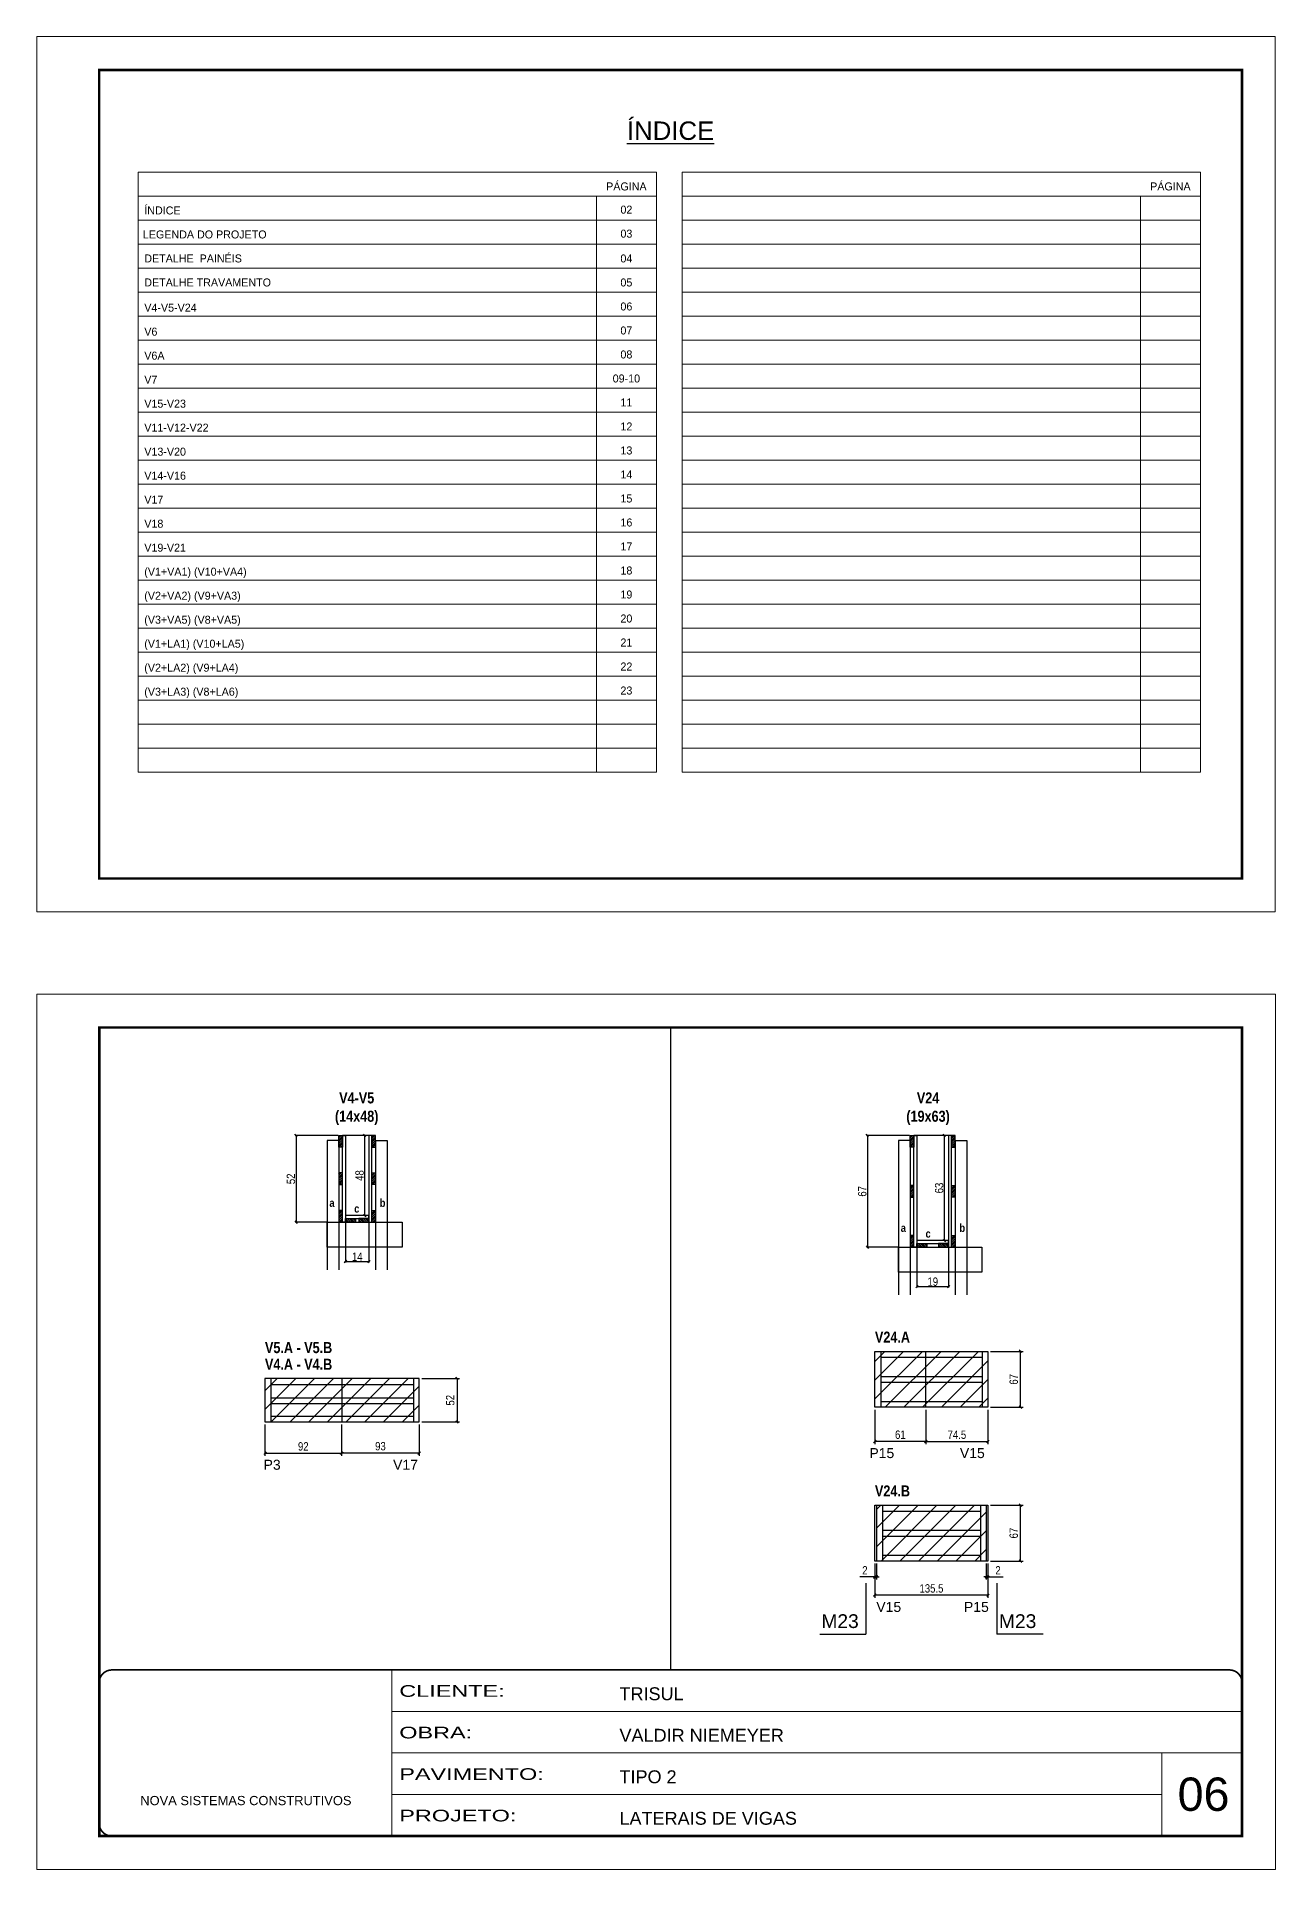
# Model space of a CAD drawing. Extents: x 3330 to 22105, y 1197 to 30204.
# Drawn here: x 14445 to 15930, y 27615 to 29813 of the extents above; entities that cross this region are included whole.
import ezdxf
from ezdxf.enums import TextEntityAlignment as Align

# ---------------------------------------------------------------- set-up
doc = ezdxf.new("R2010")
doc.units = 0
doc.linetypes.add('CONTINUO', pattern=[0])
doc.linetypes.add('DASHED', pattern=[0.75, 0.5, -0.25])
for name, color, linetype in [('5', 5, 'Continuous'), ('COTA', 241, 'Continuous'), ('detalhes', 4, 'Continuous'), ('NOMENCLATURA', 7, 'Continuous'), ('Painéis', 200, 'Continuous'), ('SARR_2.2x7', 40, 'Continuous')]:
    doc.layers.add(name, color=color, linetype=linetype)
for name, color, linetype, lineweight in [('CARIMBO', 255, 'Continuous', 9), ('CONCRETO', 251, 'Continuous', 25), ('Folhas', 255, 'Continuous', 9), ('Hachura', 251, 'Continuous', 9), ('SARRAFO DE PRESSAO', 251, 'DASHED', 9)]:
    doc.layers.add(name, color=color, linetype=linetype, lineweight=lineweight)
doc.styles.add('ARIAL', font='arial.ttf')
doc.styles.add('COTA TECNICA', font='techl___.ttf', dxfattribs={"height": 10})
doc.styles.add('COTA TECNICA 2X', font='techl___.ttf', dxfattribs={"height": 10})
doc.styles.get("Standard").update_dxf_attribs({"font": 'arial.ttf'})
doc.styles.add('TECNICA', font='techb___.ttf', dxfattribs={"height": 10})
doc.styles.add('Tecnologia', font='')
doc.styles.get('Tecnologia').set_extended_font_data('Forgotten Futurist')
doc.dimstyles.new('PAINEL', dxfattribs={"dimtxt": 10, "dimasz": 3, "dimexe": 3, "dimexo": 3, "dimgap": 3, "dimtad": 1, "dimdec": 1, "dimzin": 12, "dimdsep": 46, "dimtxsty": 'COTA TECNICA', "dimblk1": 'OBLIQUE', "dimblk2": 'OBLIQUE', "dimsah": 1, "dimcen": 0.9, "dimclrd": 4, "dimclre": 4, "dimclrt": 240, "dimadec": 1, "dimazin": 3, "dimtfac": 1, "dimtdec": 1, "dimtmove": 0, "dimatfit": 3, "dimfxl": 1, "dimtolj": 1, "dimtzin": 12, "dimarcsym": 0})
doc.dimstyles.new('SECAO', dxfattribs={"dimscale": 0.333333, "dimtxt": 5, "dimasz": 9, "dimexe": 3, "dimexo": 3, "dimgap": 3, "dimtad": 1, "dimdec": 1, "dimlfac": 0.5, "dimzin": 12, "dimdsep": 46, "dimtxsty": 'COTA TECNICA 2X', "dimblk1": 'OBLIQUE', "dimblk2": 'OBLIQUE', "dimsah": 1, "dimcen": 0.9, "dimclrd": 4, "dimclre": 4, "dimclrt": 240, "dimadec": 1, "dimazin": 3, "dimtfac": 1, "dimtdec": 1, "dimtmove": 0, "dimatfit": 3, "dimfxl": 1, "dimtolj": 1, "dimtzin": 12, "dimarcsym": 0})
pattern_1 = [(45, (-108665.7143, -4623.4113), (-1.122532015, 1.122532015), [])]
pattern_2 = [(45, (-108665.7143, -4578.4113), (-1.122532015, 1.122532015), [])]
pattern_3 = [(135, (48735.394, -95151.2424), (-1.122532015, -1.122532015), [])]

# ---------------------------------------------------------------- blocks, each defined once
blk = doc.blocks.new('9999999999')
at = {"color": 30, "linetype": 'CONTINUO'}
for p, q in [((98564.6, 34230.2), (98564.6, 34429.4)), ((98564.6, 34379.6), (99584, 34379.6)), ((98564.6, 34329.8), (99488, 34329.8)), ((99584, 34329.8), (99488, 34329.8)), ((99488, 34329.8), (99488, 34230.2)), ((98564.6, 34280), (99488, 34280))]:
    blk.add_line(p, q, dxfattribs=at)
at = {"color": 30, "linetype": 'CONTINUO', "const_width": 2}
blk.add_lwpolyline([(99584, 34230.2), (99584, 34414.4, 0.414214), (99569, 34429.4), (98229, 34429.4, 0.414214), (98214, 34414.4), (98214, 34245.2, 0.414214), (98229, 34230.2), (99584, 34230.2)], format="xyb", dxfattribs=at)
at = {"layer": 'Folhas'}
blk.add_lwpolyline([(98139, 34190.2), (99624, 34190.2), (99624, 35240.2), (98139, 35240.2)], close=True, dxfattribs=at)
at = {"layer": 'Folhas', "color": 30, "const_width": 3}
blk.add_lwpolyline([(98214, 34230.2), (99584, 34230.2), (99584, 35200.2), (98214, 35200.2)], close=True, dxfattribs=at)
at = {"color": 7, "linetype": 'Continuous', "ltscale": 5, "style": 'ARIAL'}
for s, height, p in [('TRISUL', 15.48, (98837.7, 34393.1)), ('VALDIR NIEMEYER', 15.483, (98837.7, 34343.3)), ('TIPO 2', 15.48, (98837.7, 34293.5)), ('NOVA SISTEMAS CONSTRUTIVOS', 11.059, (98263.2, 34267.2)), ('LATERAIS DE VIGAS', 15.483, (98837.7, 34243.7))]:
    blk.add_text(s, height=height, dxfattribs=at).set_placement(p)
at = {"layer": 'Folhas', "color": 7, "style": 'Tecnologia', "width": 1.5}
for s, p in [('CLIENTE:', (98573.7, 34397.2)), ('OBRA:', (98573.7, 34347.3)), ('PAVIMENTO:', (98573.7, 34297.5)), ('PROJETO:', (98573.7, 34247.7))]:
    blk.add_text(s, height=14, dxfattribs=at).set_placement(p)
blk = doc.blocks.new('_Oblique')
at = {"color": 0, "linetype": 'ByBlock', "lineweight": -2}
blk.add_line((-0.5, -0.5), (0.5, 0.5), dxfattribs=at)
blk = doc.blocks.new('*D1122')
at = {"layer": 'COTA', "color": 4, "lineweight": -2, "transparency": 16777216}
for p, q in [((14814.9, 28389.9), (14814.9, 28342.5)), ((14842.9, 28389.9), (14842.9, 28342.5)), ((14842.9, 28343.5), (14814.9, 28343.5))]:
    blk.add_line(p, q, dxfattribs=at)
at = {"layer": 'Defpoints', "color": 0, "transparency": 16777216}
for p in [(14814.9, 28390.9), (14842.9, 28390.9), (14814.9, 28343.5)]:
    blk.add_point(p, dxfattribs=at)
at = {"layer": 'COTA', "color": 4, "lineweight": -2, "transparency": 16777216, "xscale": 3, "yscale": 3, "zscale": 3, "rotation": 180}
blk.add_blockref('_Oblique', (14814.9, 28343.5), dxfattribs=at)
at = {"layer": 'COTA', "color": 4, "lineweight": -2, "transparency": 16777216, "xscale": 3, "yscale": 3, "zscale": 3}
blk.add_blockref('_Oblique', (14842.9, 28343.5), dxfattribs=at)
at = {"layer": 'COTA', "color": 240, "transparency": 16777216, "insert": (14828.9, 28349.5), "char_height": 10, "attachment_point": 5, "style": 'COTA TECNICA 2X'}
blk.add_mtext('\\A1;14', dxfattribs=at)
blk = doc.blocks.new('*D1123')
at = {"layer": 'COTA', "color": 4, "lineweight": -2, "transparency": 16777216}
for p, q in [((14805.9, 28494.9), (14754.5, 28494.9)), ((14755.5, 28494.9), (14755.5, 28390.9)), ((14791.9, 28390.9), (14754.5, 28390.9))]:
    blk.add_line(p, q, dxfattribs=at)
at = {"layer": 'Defpoints', "color": 0, "transparency": 16777216}
for p in [(14806.9, 28494.9, 0), (14755.5, 28390.9), (14792.9, 28390.9, 0)]:
    blk.add_point(p, dxfattribs=at)
at = {"layer": 'COTA', "color": 4, "lineweight": -2, "transparency": 16777216, "xscale": 3, "yscale": 3, "zscale": 3}
for p, rotation in [((14755.5, 28494.9), 90), ((14755.5, 28390.9), 270)]:
    blk.add_blockref('_Oblique', p, dxfattribs=dict(at, rotation=rotation))
at = {"layer": 'COTA', "color": 240, "transparency": 16777216, "insert": (14749.4, 28442.9), "char_height": 10, "attachment_point": 5, "rotation": 90, "style": 'COTA TECNICA 2X'}
blk.add_mtext('\\A1;52', dxfattribs=at)
blk = doc.blocks.new('*D1124')
at = {"layer": 'COTA', "color": 4, "lineweight": -2, "transparency": 16777216}
for p, q in [((14841.9, 28494.9), (14836.8, 28494.9)), ((14837.8, 28398.9), (14837.8, 28494.9)), ((14841.9, 28398.9), (14836.8, 28398.9))]:
    blk.add_line(p, q, dxfattribs=at)
at = {"layer": 'Defpoints', "color": 0, "transparency": 16777216}
for p in [(14837.8, 28494.9), (14842.9, 28494.9), (14842.9, 28398.9)]:
    blk.add_point(p, dxfattribs=at)
at = {"layer": 'COTA', "color": 4, "lineweight": -2, "transparency": 16777216, "xscale": 3, "yscale": 3, "zscale": 3}
for p, rotation in [((14837.8, 28494.9), 90), ((14837.8, 28398.9), 270)]:
    blk.add_blockref('_Oblique', p, dxfattribs=dict(at, rotation=rotation))
at = {"layer": 'COTA', "color": 240, "transparency": 16777216, "insert": (14831.7, 28446.9), "char_height": 10, "attachment_point": 5, "rotation": 90, "style": 'COTA TECNICA 2X'}
blk.add_mtext('\\A1;48', dxfattribs=at)
blk = doc.blocks.new('*D1125')
at = {"layer": 'COTA', "color": 4, "linetype": 'ByBlock', "lineweight": -2, "transparency": 16777216}
for p, q in [((14718.2, 28148.3), (14718.2, 28110.8)), ((14810.2, 28148.3), (14810.2, 28110.8)), ((14718.2, 28113.8), (14810.2, 28113.8))]:
    blk.add_line(p, q, dxfattribs=at)
at = {"layer": 'Defpoints', "color": 0, "linetype": 'ByBlock', "transparency": 16777216}
for p in [(14718.2, 28151.3), (14810.2, 28151.3), (14810.2, 28113.8)]:
    blk.add_point(p, dxfattribs=at)
at = {"layer": 'COTA', "color": 4, "linetype": 'ByBlock', "lineweight": -2, "transparency": 16777216, "xscale": 3, "yscale": 3, "zscale": 3, "rotation": 180}
blk.add_blockref('_Oblique', (14718.2, 28113.8), dxfattribs=at)
at = {"layer": 'COTA', "color": 4, "linetype": 'ByBlock', "lineweight": -2, "transparency": 16777216, "xscale": 3, "yscale": 3, "zscale": 3}
blk.add_blockref('_Oblique', (14810.2, 28113.8), dxfattribs=at)
at = {"layer": 'COTA', "color": 240, "linetype": 'ByBlock', "transparency": 16777216, "insert": (14764.2, 28121.9), "char_height": 10, "attachment_point": 5, "style": 'COTA TECNICA'}
blk.add_mtext('\\A1;92', dxfattribs=at)
blk = doc.blocks.new('*D1126')
at = {"layer": 'COTA', "color": 4, "linetype": 'ByBlock', "lineweight": -2, "transparency": 16777216}
for p, q in [((14810.2, 28148.3), (14810.2, 28110.8)), ((14903.2, 28148.3), (14903.2, 28110.8)), ((14903.2, 28113.8), (14810.2, 28113.8))]:
    blk.add_line(p, q, dxfattribs=at)
at = {"layer": 'Defpoints', "color": 0, "linetype": 'ByBlock', "transparency": 16777216}
for p in [(14810.2, 28151.3), (14903.2, 28151.3), (14810.2, 28113.8)]:
    blk.add_point(p, dxfattribs=at)
at = {"layer": 'COTA', "color": 4, "linetype": 'ByBlock', "lineweight": -2, "transparency": 16777216, "xscale": 3, "yscale": 3, "zscale": 3, "rotation": 180}
blk.add_blockref('_Oblique', (14810.2, 28113.8), dxfattribs=at)
at = {"layer": 'COTA', "color": 4, "linetype": 'ByBlock', "lineweight": -2, "transparency": 16777216, "xscale": 3, "yscale": 3, "zscale": 3}
blk.add_blockref('_Oblique', (14903.2, 28113.8), dxfattribs=at)
at = {"layer": 'COTA', "color": 240, "linetype": 'ByBlock', "transparency": 16777216, "insert": (14856.7, 28122.1), "char_height": 10, "attachment_point": 5, "style": 'COTA TECNICA'}
blk.add_mtext('\\A1;93', dxfattribs=at)
blk = doc.blocks.new('*D1127')
at = {"layer": 'COTA', "color": 4, "linetype": 'ByBlock', "lineweight": -2, "transparency": 16777216}
for p, q in [((14906.2, 28203.3), (14951.5, 28203.3)), ((14948.5, 28203.3), (14948.5, 28151.3)), ((14906.2, 28151.3), (14951.5, 28151.3))]:
    blk.add_line(p, q, dxfattribs=at)
at = {"layer": 'Defpoints', "color": 0, "linetype": 'ByBlock', "transparency": 16777216}
for p in [(14903.2, 28203.3), (14903.2, 28151.3), (14948.5, 28151.3)]:
    blk.add_point(p, dxfattribs=at)
at = {"layer": 'COTA', "color": 4, "linetype": 'ByBlock', "lineweight": -2, "transparency": 16777216, "xscale": 3, "yscale": 3, "zscale": 3}
for p, rotation in [((14948.5, 28203.3), 90), ((14948.5, 28151.3), 270)]:
    blk.add_blockref('_Oblique', p, dxfattribs=dict(at, rotation=rotation))
at = {"layer": 'COTA', "color": 240, "linetype": 'ByBlock', "transparency": 16777216, "insert": (14940.4, 28177.3), "char_height": 10, "attachment_point": 5, "rotation": 90, "style": 'COTA TECNICA'}
blk.add_mtext('\\A1;52', dxfattribs=at)
blk = doc.blocks.new('*D1252')
at = {"layer": 'COTA', "color": 4, "lineweight": -2, "transparency": 16777216}
for p, q in [((15499.9, 28359.9), (15499.9, 28312.5)), ((15537.9, 28359.9), (15537.9, 28312.5)), ((15537.9, 28313.5), (15499.9, 28313.5))]:
    blk.add_line(p, q, dxfattribs=at)
at = {"layer": 'Defpoints', "color": 0, "transparency": 16777216}
for p in [(15499.9, 28360.9), (15537.9, 28360.9), (15499.9, 28313.5)]:
    blk.add_point(p, dxfattribs=at)
at = {"layer": 'COTA', "color": 4, "lineweight": -2, "transparency": 16777216, "xscale": 3, "yscale": 3, "zscale": 3, "rotation": 180}
blk.add_blockref('_Oblique', (15499.9, 28313.5), dxfattribs=at)
at = {"layer": 'COTA', "color": 4, "lineweight": -2, "transparency": 16777216, "xscale": 3, "yscale": 3, "zscale": 3}
blk.add_blockref('_Oblique', (15537.9, 28313.5), dxfattribs=at)
at = {"layer": 'COTA', "color": 240, "transparency": 16777216, "insert": (15518.9, 28319.5), "char_height": 10, "attachment_point": 5, "style": 'COTA TECNICA 2X'}
blk.add_mtext('\\A1;19', dxfattribs=at)
blk = doc.blocks.new('*D1253')
at = {"layer": 'COTA', "color": 4, "lineweight": -2, "transparency": 16777216}
for p, q in [((15490.9, 28494.9), (15439.5, 28494.9)), ((15440.5, 28494.9), (15440.5, 28360.9)), ((15476.9, 28360.9), (15439.5, 28360.9))]:
    blk.add_line(p, q, dxfattribs=at)
at = {"layer": 'Defpoints', "color": 0, "transparency": 16777216}
for p in [(15491.9, 28494.9, 0), (15440.5, 28360.9), (15477.9, 28360.9, 0)]:
    blk.add_point(p, dxfattribs=at)
at = {"layer": 'COTA', "color": 4, "lineweight": -2, "transparency": 16777216, "xscale": 3, "yscale": 3, "zscale": 3}
for p, rotation in [((15440.5, 28494.9), 90), ((15440.5, 28360.9), 270)]:
    blk.add_blockref('_Oblique', p, dxfattribs=dict(at, rotation=rotation))
at = {"layer": 'COTA', "color": 240, "transparency": 16777216, "insert": (15434.4, 28427.9), "char_height": 10, "attachment_point": 5, "rotation": 90, "style": 'COTA TECNICA 2X'}
blk.add_mtext('\\A1;67', dxfattribs=at)
blk = doc.blocks.new('*D1254')
at = {"layer": 'COTA', "color": 4, "lineweight": -2, "transparency": 16777216}
for p, q in [((15536.9, 28494.9), (15531.8, 28494.9)), ((15532.8, 28368.9), (15532.8, 28494.9)), ((15536.9, 28368.9), (15531.8, 28368.9))]:
    blk.add_line(p, q, dxfattribs=at)
at = {"layer": 'Defpoints', "color": 0, "transparency": 16777216}
for p in [(15532.8, 28494.9), (15537.9, 28494.9), (15537.9, 28368.9)]:
    blk.add_point(p, dxfattribs=at)
at = {"layer": 'COTA', "color": 4, "lineweight": -2, "transparency": 16777216, "xscale": 3, "yscale": 3, "zscale": 3}
for p, rotation in [((15532.8, 28494.9), 90), ((15532.8, 28368.9), 270)]:
    blk.add_blockref('_Oblique', p, dxfattribs=dict(at, rotation=rotation))
at = {"layer": 'COTA', "color": 240, "transparency": 16777216, "insert": (15526.6, 28431.9), "char_height": 10, "attachment_point": 5, "rotation": 90, "style": 'COTA TECNICA 2X'}
blk.add_mtext('\\A1;63', dxfattribs=at)
blk = doc.blocks.new('*D1255')
at = {"layer": 'COTA', "color": 4, "linetype": 'ByBlock', "lineweight": -2, "transparency": 16777216}
for p, q in [((15449.5, 28165.9), (15449.5, 28124.8)), ((15510.5, 28165.9), (15510.5, 28124.8)), ((15510.5, 28127.8), (15449.5, 28127.8))]:
    blk.add_line(p, q, dxfattribs=at)
at = {"layer": 'Defpoints', "color": 0, "linetype": 'ByBlock', "transparency": 16777216}
for p in [(15449.5, 28168.9), (15510.5, 28168.9), (15449.5, 28127.8)]:
    blk.add_point(p, dxfattribs=at)
at = {"layer": 'COTA', "color": 4, "linetype": 'ByBlock', "lineweight": -2, "transparency": 16777216, "xscale": 3, "yscale": 3, "zscale": 3, "rotation": 180}
blk.add_blockref('_Oblique', (15449.5, 28127.8), dxfattribs=at)
at = {"layer": 'COTA', "color": 4, "linetype": 'ByBlock', "lineweight": -2, "transparency": 16777216, "xscale": 3, "yscale": 3, "zscale": 3}
blk.add_blockref('_Oblique', (15510.5, 28127.8), dxfattribs=at)
at = {"layer": 'COTA', "color": 240, "linetype": 'ByBlock', "transparency": 16777216, "insert": (15480, 28135.9), "char_height": 10, "attachment_point": 5, "style": 'COTA TECNICA'}
blk.add_mtext('\\A1;61', dxfattribs=at)
blk = doc.blocks.new('*D1256')
at = {"layer": 'COTA', "color": 4, "linetype": 'ByBlock', "lineweight": -2, "transparency": 16777216}
for p, q in [((15588, 28235.9), (15627.1, 28235.9)), ((15624.1, 28168.9), (15624.1, 28235.9)), ((15588, 28168.9), (15627.1, 28168.9))]:
    blk.add_line(p, q, dxfattribs=at)
at = {"layer": 'Defpoints', "color": 0, "linetype": 'ByBlock', "transparency": 16777216}
for p in [(15585, 28235.9), (15624.1, 28235.9), (15585, 28168.9)]:
    blk.add_point(p, dxfattribs=at)
at = {"layer": 'COTA', "color": 4, "linetype": 'ByBlock', "lineweight": -2, "transparency": 16777216, "xscale": 3, "yscale": 3, "zscale": 3}
for p, rotation in [((15624.1, 28235.9), 90), ((15624.1, 28168.9), 270)]:
    blk.add_blockref('_Oblique', p, dxfattribs=dict(at, rotation=rotation))
at = {"layer": 'COTA', "color": 240, "linetype": 'ByBlock', "transparency": 16777216, "insert": (15616, 28202.4), "char_height": 10, "attachment_point": 5, "rotation": 90, "style": 'COTA TECNICA'}
blk.add_mtext('\\A1;67', dxfattribs=at)
blk = doc.blocks.new('*D1257')
at = {"layer": 'COTA', "color": 4, "linetype": 'ByBlock', "lineweight": -2, "transparency": 16777216}
for p, q in [((15449.5, 27981.4), (15449.5, 27940.3)), ((15585, 27981.4), (15585, 27940.3)), ((15585, 27943.3), (15449.5, 27943.3))]:
    blk.add_line(p, q, dxfattribs=at)
at = {"layer": 'Defpoints', "color": 0, "linetype": 'ByBlock', "transparency": 16777216}
for p in [(15449.5, 27984.4), (15585, 27984.4), (15449.5, 27943.3)]:
    blk.add_point(p, dxfattribs=at)
at = {"layer": 'COTA', "color": 4, "linetype": 'ByBlock', "lineweight": -2, "transparency": 16777216, "xscale": 3, "yscale": 3, "zscale": 3, "rotation": 180}
blk.add_blockref('_Oblique', (15449.5, 27943.3), dxfattribs=at)
at = {"layer": 'COTA', "color": 4, "linetype": 'ByBlock', "lineweight": -2, "transparency": 16777216, "xscale": 3, "yscale": 3, "zscale": 3}
blk.add_blockref('_Oblique', (15585, 27943.3), dxfattribs=at)
at = {"layer": 'COTA', "color": 240, "linetype": 'ByBlock', "transparency": 16777216, "insert": (15517.3, 27951.5), "char_height": 10, "attachment_point": 5, "style": 'COTA TECNICA'}
blk.add_mtext('\\A1;135.5', dxfattribs=at)
blk = doc.blocks.new('*D1258')
at = {"layer": 'COTA', "color": 4, "linetype": 'ByBlock', "lineweight": -2, "transparency": 16777216}
for p, q in [((15588, 28051.4), (15627.1, 28051.4)), ((15624.1, 27984.4), (15624.1, 28051.4)), ((15588, 27984.4), (15627.1, 27984.4))]:
    blk.add_line(p, q, dxfattribs=at)
at = {"layer": 'Defpoints', "color": 0, "linetype": 'ByBlock', "transparency": 16777216}
for p in [(15585, 28051.4), (15624.1, 28051.4), (15585, 27984.4)]:
    blk.add_point(p, dxfattribs=at)
at = {"layer": 'COTA', "color": 4, "linetype": 'ByBlock', "lineweight": -2, "transparency": 16777216, "xscale": 3, "yscale": 3, "zscale": 3}
for p, rotation in [((15624.1, 28051.4), 90), ((15624.1, 27984.4), 270)]:
    blk.add_blockref('_Oblique', p, dxfattribs=dict(at, rotation=rotation))
at = {"layer": 'COTA', "color": 240, "linetype": 'ByBlock', "transparency": 16777216, "insert": (15616, 28017.9), "char_height": 10, "attachment_point": 5, "rotation": 90, "style": 'COTA TECNICA'}
blk.add_mtext('\\A1;67', dxfattribs=at)
blk = doc.blocks.new('*D1259')
at = {"layer": 'COTA', "color": 4, "linetype": 'ByBlock', "lineweight": -2, "transparency": 16777216}
for p, q in [((15583, 27981.4), (15583, 27962.3)), ((15585, 27981.4), (15585, 27962.3)), ((15583, 27965.3), (15580, 27965.3)), ((15583, 27965.3), (15585, 27965.3)), ((15585, 27965.3), (15603.1, 27965.3))]:
    blk.add_line(p, q, dxfattribs=at)
at = {"layer": 'Defpoints', "color": 0, "linetype": 'ByBlock', "transparency": 16777216}
for p in [(15583, 27984.4), (15585, 27984.4), (15585, 27965.3)]:
    blk.add_point(p, dxfattribs=at)
at = {"layer": 'COTA', "color": 4, "linetype": 'ByBlock', "lineweight": -2, "transparency": 16777216, "xscale": 3, "yscale": 3, "zscale": 3}
blk.add_blockref('_Oblique', (15583, 27965.3), dxfattribs=at)
at = {"layer": 'COTA', "color": 4, "linetype": 'ByBlock', "lineweight": -2, "transparency": 16777216, "xscale": 3, "yscale": 3, "zscale": 3, "rotation": 180}
blk.add_blockref('_Oblique', (15585, 27965.3), dxfattribs=at)
at = {"layer": 'COTA', "color": 240, "linetype": 'ByBlock', "transparency": 16777216, "insert": (15597.1, 27973.3), "char_height": 10, "attachment_point": 5, "style": 'COTA TECNICA'}
blk.add_mtext('\\A1;2', dxfattribs=at)
blk = doc.blocks.new('*D1260')
at = {"layer": 'COTA', "color": 4, "linetype": 'ByBlock', "lineweight": -2, "transparency": 16777216}
for p, q in [((15449.5, 27981.4), (15449.5, 27962.3)), ((15451.5, 27981.4), (15451.5, 27962.3)), ((15449.5, 27965.3), (15431.4, 27965.3)), ((15451.5, 27965.3), (15449.5, 27965.3)), ((15451.5, 27965.3), (15454.5, 27965.3))]:
    blk.add_line(p, q, dxfattribs=at)
at = {"layer": 'Defpoints', "color": 0, "linetype": 'ByBlock', "transparency": 16777216}
for p in [(15449.5, 27984.4), (15451.5, 27984.4), (15449.5, 27965.3)]:
    blk.add_point(p, dxfattribs=at)
at = {"layer": 'COTA', "color": 4, "linetype": 'ByBlock', "lineweight": -2, "transparency": 16777216, "xscale": 3, "yscale": 3, "zscale": 3}
blk.add_blockref('_Oblique', (15449.5, 27965.3), dxfattribs=at)
at = {"layer": 'COTA', "color": 4, "linetype": 'ByBlock', "lineweight": -2, "transparency": 16777216, "xscale": 3, "yscale": 3, "zscale": 3, "rotation": 180}
blk.add_blockref('_Oblique', (15451.5, 27965.3), dxfattribs=at)
at = {"layer": 'COTA', "color": 240, "linetype": 'ByBlock', "transparency": 16777216, "insert": (15437.5, 27973.3), "char_height": 10, "attachment_point": 5, "style": 'COTA TECNICA'}
blk.add_mtext('\\A1;2', dxfattribs=at)
blk = doc.blocks.new('*D1261')
at = {"layer": 'COTA', "color": 4, "linetype": 'ByBlock', "lineweight": -2, "transparency": 16777216}
for p, q in [((15510.5, 28165.9), (15510.5, 28124.8)), ((15585, 28165.9), (15585, 28124.8)), ((15510.5, 28127.8), (15585, 28127.8))]:
    blk.add_line(p, q, dxfattribs=at)
at = {"layer": 'Defpoints', "color": 0, "linetype": 'ByBlock', "transparency": 16777216}
for p in [(15510.5, 28168.9), (15585, 28168.9), (15585, 28127.8)]:
    blk.add_point(p, dxfattribs=at)
at = {"layer": 'COTA', "color": 4, "linetype": 'ByBlock', "lineweight": -2, "transparency": 16777216, "xscale": 3, "yscale": 3, "zscale": 3, "rotation": 180}
blk.add_blockref('_Oblique', (15510.5, 28127.8), dxfattribs=at)
at = {"layer": 'COTA', "color": 4, "linetype": 'ByBlock', "lineweight": -2, "transparency": 16777216, "xscale": 3, "yscale": 3, "zscale": 3}
blk.add_blockref('_Oblique', (15585, 28127.8), dxfattribs=at)
at = {"layer": 'COTA', "color": 240, "linetype": 'ByBlock', "transparency": 16777216, "insert": (15547.8, 28135.9), "char_height": 10, "attachment_point": 5, "style": 'COTA TECNICA'}
blk.add_mtext('\\A1;74.5', dxfattribs=at)

msp = doc.modelspace()

# ---------------------------------------------------------------- hatches: boundary and pattern name
at = {"layer": 'Hachura', "linetype": 'ByBlock'}
h = msp.add_hatch(dxfattribs=at)
h.set_pattern_fill('ANSI31', color=256, scale=5)
h.paths.add_polyline_path([(14810.24, 28203.32), (14718.24, 28203.32), (14718.24, 28151.32), (14810.24, 28151.32)])
h.paths.add_polyline_path([(14903.24, 28203.32), (14810.24, 28203.32), (14810.24, 28151.32), (14903.24, 28151.32)])
h.paths.add_polyline_path([(15510.53, 28235.9), (15449.53, 28235.9), (15449.53, 28168.9), (15510.53, 28168.9)])
h.paths.add_polyline_path([(15585.03, 28235.9), (15510.53, 28235.9), (15510.53, 28168.9), (15585.03, 28168.9)])
h.paths.add_polyline_path([(15583.03, 28051.36), (15451.53, 28051.36), (15451.53, 27984.36), (15583.03, 27984.36)])
at = {"layer": 'SARR_2.2x7'}
h = msp.add_hatch(dxfattribs=at)
h.set_pattern_fill('ANSI31', color=256, scale=0.5)
h.set_pattern_definition(pattern_1)
h.paths.add_polyline_path([(14806.86, 28494.93), (14811.26, 28494.93), (14811.26, 28480.93), (14806.86, 28480.93)])
h = msp.add_hatch(dxfattribs=at)
h.set_pattern_fill('ANSI31', color=256, scale=0.5)
h.set_pattern_definition(pattern_1)
h.paths.add_polyline_path([(14850.86, 28494.93), (14846.46, 28494.93), (14846.46, 28480.93), (14850.86, 28480.93)])
h = msp.add_hatch(dxfattribs=at)
h.set_pattern_fill('ANSI31', color=256, scale=0.5)
h.set_pattern_definition([(45, (-107980.7143, -4623.4113), (-1.122532015, 1.122532015), [])])
h.paths.add_polyline_path([(15491.86, 28494.93), (15496.26, 28494.93), (15496.26, 28480.93), (15491.86, 28480.93)])
h = msp.add_hatch(dxfattribs=at)
h.set_pattern_fill('ANSI31', color=256, scale=0.5)
h.set_pattern_definition([(45, (-107970.7143, -4623.4113), (-1.122532015, 1.122532015), [])])
h.paths.add_polyline_path([(15545.86, 28494.93), (15541.46, 28494.93), (15541.46, 28480.93), (15545.86, 28480.93)])
h = msp.add_hatch(dxfattribs=at)
h.set_pattern_fill('ANSI31', color=256, scale=0.5)
h.set_pattern_definition(pattern_2)
h.paths.add_polyline_path([(14806.86, 28435.93), (14811.26, 28435.93), (14811.26, 28449.93), (14806.86, 28449.93)])
h = msp.add_hatch(dxfattribs=at)
h.set_pattern_fill('ANSI31', color=256, scale=0.5)
h.set_pattern_definition(pattern_2)
h.paths.add_polyline_path([(14850.86, 28435.93), (14846.46, 28435.93), (14846.46, 28449.93), (14850.86, 28449.93)])
h = msp.add_hatch(dxfattribs=at)
h.set_pattern_fill('ANSI31', color=256, scale=0.5)
h.set_pattern_definition([(45, (-107980.7143, -4593.4113), (-1.122532015, 1.122532015), [])])
h.paths.add_polyline_path([(15491.86, 28420.93), (15496.26, 28420.93), (15496.26, 28434.93), (15491.86, 28434.93)])
h = msp.add_hatch(dxfattribs=at)
h.set_pattern_fill('ANSI31', color=256, scale=0.5)
h.set_pattern_definition([(45, (-107970.7143, -4593.4113), (-1.122532015, 1.122532015), [])])
h.paths.add_polyline_path([(15545.86, 28420.93), (15541.46, 28420.93), (15541.46, 28434.93), (15545.86, 28434.93)])
h = msp.add_hatch(dxfattribs=at)
h.set_pattern_fill('ANSI31', color=256, scale=0.5)
h.set_pattern_definition(pattern_1)
h.paths.add_polyline_path([(14806.86, 28390.93), (14811.26, 28390.93), (14811.26, 28404.93), (14806.86, 28404.93)])
h = msp.add_hatch(dxfattribs=at)
h.set_pattern_fill('ANSI31', color=256, scale=0.5, angle=90)
h.set_pattern_definition([(135, (48050.394, -95121.2424), (-1.122532015, -1.122532015), [])])
h.paths.add_polyline_path([(14814.86, 28395.33), (14814.86, 28390.93), (14826.86, 28390.93), (14826.86, 28395.33)])
h = msp.add_hatch(dxfattribs=at)
h.set_pattern_fill('ANSI31', color=256, scale=0.5, angle=90)
h.set_pattern_definition([(135, (48040.394, -95121.2424), (-1.122532015, -1.122532015), [])])
h.paths.add_polyline_path([(14842.86, 28395.33), (14842.86, 28390.93), (14830.86, 28390.93), (14830.86, 28395.33)])
h = msp.add_hatch(dxfattribs=at)
h.set_pattern_fill('ANSI31', color=256, scale=0.5)
h.set_pattern_definition(pattern_1)
h.paths.add_polyline_path([(14850.86, 28390.93), (14846.46, 28390.93), (14846.46, 28404.93), (14850.86, 28404.93)])
h = msp.add_hatch(dxfattribs=at)
h.set_pattern_fill('ANSI31', color=256, scale=0.5)
h.set_pattern_definition([(45, (-107980.7143, -4653.4113), (-1.122532015, 1.122532015), [])])
h.paths.add_polyline_path([(15491.86, 28360.93), (15496.26, 28360.93), (15496.26, 28374.93), (15491.86, 28374.93)])
h = msp.add_hatch(dxfattribs=at)
h.set_pattern_fill('ANSI31', color=256, scale=0.5, angle=90)
h.set_pattern_definition(pattern_3)
h.paths.add_polyline_path([(15499.86, 28365.33), (15499.86, 28360.93), (15511.86, 28360.93), (15511.86, 28365.33)])
h = msp.add_hatch(dxfattribs=at)
h.set_pattern_fill('ANSI31', color=256, scale=0.5, angle=90)
h.set_pattern_definition(pattern_3)
h.paths.add_polyline_path([(15537.86, 28365.33), (15537.86, 28360.93), (15525.86, 28360.93), (15525.86, 28365.33)])
h = msp.add_hatch(dxfattribs=at)
h.set_pattern_fill('ANSI31', color=256, scale=0.5)
h.set_pattern_definition([(45, (-107970.7143, -4653.4113), (-1.122532015, 1.122532015), [])])
h.paths.add_polyline_path([(15545.86, 28360.93), (15541.46, 28360.93), (15541.46, 28374.93), (15545.86, 28374.93)])

# ---------------------------------------------------------------- linework, layer by layer
for p, q in [((14806.86, 28488.93), (14792.86, 28488.93)), ((14792.86, 28488.93), (14792.86, 28333.9)), ((14806.86, 28488.93), (14806.86, 28333.9)), ((14850.86, 28488.93), (14864.86, 28488.93)), ((14850.86, 28488.93), (14850.86, 28333.9)), ((14864.86, 28488.93), (14864.86, 28333.9)), ((15491.86, 28488.93), (15477.86, 28488.93)), ((15477.86, 28488.93), (15477.86, 28303.9)), ((15491.86, 28488.93), (15491.86, 28303.9)), ((15545.86, 28488.93), (15559.86, 28488.93)), ((15545.86, 28488.93), (15545.86, 28303.9)), ((15559.86, 28488.93), (15559.86, 28303.9))]:
    msp.add_line(p, q)
at = {"linetype": 'Continuous'}
for points in [[(14882.7, 28360.93), (14792.86, 28360.93), (14792.86, 28390.93), (14882.7, 28390.93)], [(15577.7, 28330.93), (15477.86, 28330.93), (15477.86, 28360.93), (15577.7, 28360.93)]]:
    msp.add_lwpolyline(points, close=True, dxfattribs=at)
at = {"layer": 'CARIMBO'}
for p, q in [((14566.09, 29650.63), (15187.47, 29650.63)), ((14566.09, 29650.63), (15187.47, 29650.63)), ((14566.09, 29650.63), (14566.09, 28930.73)), ((15187.47, 29650.63), (15187.47, 28930.73)), ((15218.29, 29650.63), (15839.68, 29650.63)), ((15218.29, 29650.63), (15839.68, 29650.63)), ((15218.29, 29650.63), (15218.29, 28930.73)), ((15839.68, 29650.63), (15839.68, 28930.73)), ((14566.09, 29621.84), (15187.47, 29621.84)), ((14566.09, 29621.84), (15187.47, 29621.84)), ((14566.09, 29621.84), (15187.47, 29621.84)), ((15115.65, 29621.84), (15115.65, 28930.73)), ((15218.29, 29621.84), (15839.68, 29621.84)), ((15218.29, 29621.84), (15839.68, 29621.84)), ((15218.29, 29621.84), (15839.68, 29621.84)), ((15767.86, 29621.84), (15767.86, 28930.73)), ((14566.09, 29593.04), (15187.47, 29593.04)), ((15218.29, 29593.04), (15839.68, 29593.04)), ((14566.09, 29564.24), (15187.47, 29564.24)), ((15218.29, 29564.24), (15839.68, 29564.24)), ((14566.09, 29535.45), (15187.47, 29535.45)), ((14566.09, 29535.45), (15187.47, 29535.45)), ((15218.29, 29535.45), (15839.68, 29535.45)), ((15218.29, 29535.45), (15839.68, 29535.45)), ((14566.09, 29506.65), (15187.47, 29506.65)), ((14566.09, 29506.65), (15187.47, 29506.65)), ((14566.09, 29506.65), (15187.47, 29506.65)), ((15218.29, 29506.65), (15839.68, 29506.65)), ((15218.29, 29506.65), (15839.68, 29506.65)), ((15218.29, 29506.65), (15839.68, 29506.65)), ((14566.09, 29477.86), (15187.47, 29477.86)), ((15218.29, 29477.86), (15839.68, 29477.86)), ((14566.09, 29449.06), (15187.47, 29449.06)), ((15218.29, 29449.06), (15839.68, 29449.06)), ((14566.09, 29420.26), (15187.47, 29420.26)), ((15218.29, 29420.26), (15839.68, 29420.26)), ((14566.09, 29391.47), (15187.47, 29391.47)), ((15218.29, 29391.47), (15839.68, 29391.47)), ((14566.09, 29362.67), (15187.47, 29362.67)), ((15218.29, 29362.67), (15839.68, 29362.67)), ((14566.09, 29333.87), (15187.47, 29333.87)), ((15218.29, 29333.87), (15839.68, 29333.87)), ((14566.09, 29305.08), (15187.47, 29305.08)), ((15218.29, 29305.08), (15839.68, 29305.08)), ((14566.09, 29276.28), (15187.47, 29276.28)), ((15218.29, 29276.28), (15839.68, 29276.28)), ((14566.09, 29247.49), (15187.47, 29247.49)), ((15218.29, 29247.49), (15839.68, 29247.49)), ((14566.09, 29218.69), (15187.47, 29218.69)), ((15218.29, 29218.69), (15839.68, 29218.69)), ((14566.09, 29189.89), (15187.47, 29189.89)), ((15218.29, 29189.89), (15839.68, 29189.89)), ((14566.09, 29161.1), (15187.47, 29161.1)), ((15218.29, 29161.1), (15839.68, 29161.1)), ((14566.09, 29132.3), (15187.47, 29132.3)), ((15218.29, 29132.3), (15839.68, 29132.3)), ((14566.09, 29103.5), (15187.47, 29103.5)), ((15218.29, 29103.5), (15839.68, 29103.5)), ((14566.09, 29074.71), (15187.47, 29074.71)), ((15218.29, 29074.71), (15839.68, 29074.71)), ((14566.09, 29045.91), (15187.47, 29045.91)), ((15218.29, 29045.91), (15839.68, 29045.91)), ((14566.09, 29017.12), (15187.47, 29017.12)), ((15218.29, 29017.12), (15839.68, 29017.12)), ((14566.09, 28988.32), (15187.47, 28988.32)), ((14566.09, 28988.32), (15187.47, 28988.32)), ((15218.29, 28988.32), (15839.68, 28988.32)), ((15218.29, 28988.32), (15839.68, 28988.32)), ((14566.09, 28959.52), (15187.47, 28959.52)), ((15218.29, 28959.52), (15839.68, 28959.52)), ((14566.09, 28930.73), (15187.47, 28930.73)), ((15218.29, 28930.73), (15839.68, 28930.73))]:
    msp.add_line(p, q, dxfattribs=at)
at = {"layer": 'CONCRETO', "linetype": 'Continuous'}
for p, q in [((14846.46, 28494.93), (14811.26, 28494.93)), ((15541.46, 28494.93), (15496.26, 28494.93))]:
    msp.add_line(p, q, dxfattribs=at)
at = {"layer": 'COTA', "linetype": 'ByBlock'}
msp.add_line((15204.56, 28624.55), (15204.56, 27853.79), dxfattribs=at)
at = {"layer": 'Folhas'}
msp.add_lwpolyline([(14444.56, 28763.12), (15929.56, 28763.12), (15929.56, 29813.12), (14444.56, 29813.12)], close=True, dxfattribs=at)
at = {"layer": 'Folhas', "color": 30, "const_width": 3}
msp.add_lwpolyline([(14519.56, 28803.12), (15889.56, 28803.12), (15889.56, 29773.12), (14519.56, 29773.12)], close=True, dxfattribs=at)
at = {"layer": 'NOMENCLATURA', "linetype": 'Continuous'}
for p, q in [((15438.71, 27958.03), (15438.71, 27896.86)), ((15595.85, 27958.03), (15595.85, 27896.86)), ((15383.35, 27896.86), (15438.71, 27896.86)), ((15651.21, 27896.86), (15595.85, 27896.86))]:
    msp.add_line(p, q, dxfattribs=at)
at = {"layer": 'Painéis', "linetype": 'Continuous'}
for p, q in [((15449.53, 28168.9), (15449.53, 28235.9)), ((15449.53, 28235.9), (15585.03, 28235.9)), ((15510.53, 28168.9), (15510.53, 28235.9)), ((15585.03, 28235.9), (15585.03, 28168.9)), ((14903.24, 28203.32), (14718.24, 28203.32)), ((14718.24, 28203.32), (14718.24, 28151.32)), ((14810.24, 28203.32), (14810.24, 28151.32)), ((14903.24, 28151.32), (14903.24, 28203.32)), ((15585.03, 28168.9), (15449.53, 28168.9)), ((14718.24, 28151.32), (14903.24, 28151.32)), ((15449.53, 27984.36), (15449.53, 28051.36)), ((15449.53, 28051.36), (15585.03, 28051.36)), ((15451.53, 28051.36), (15451.53, 27984.36)), ((15583.03, 28051.36), (15583.03, 27984.36)), ((15585.03, 28051.36), (15585.03, 27984.36)), ((15585.03, 27984.36), (15449.53, 27984.36))]:
    msp.add_line(p, q, dxfattribs=at)
for points in [[(14811.26, 28390.93), (14811.26, 28494.93), (14814.86, 28494.93), (14814.86, 28390.93)], [(14846.46, 28390.93), (14846.46, 28494.93), (14842.86, 28494.93), (14842.86, 28390.93)], [(15496.26, 28360.93), (15496.26, 28494.93), (15499.86, 28494.93), (15499.86, 28360.93)], [(15541.46, 28360.93), (15541.46, 28494.93), (15537.86, 28494.93), (15537.86, 28360.93)], [(14842.86, 28398.93), (14814.86, 28398.93), (14814.86, 28395.33), (14842.86, 28395.33)], [(15537.86, 28368.93), (15499.86, 28368.93), (15499.86, 28365.33), (15537.86, 28365.33)]]:
    msp.add_lwpolyline(points, close=True, dxfattribs=at)
at = {"layer": 'SARR_2.2x7', "linetype": 'Continuous'}
for p, q in [((15456.53, 28235.9), (15456.53, 28168.9)), ((15578.03, 28235.9), (15578.03, 28168.9)), ((15456.53, 28228.9), (15510.53, 28228.9)), ((15510.53, 28228.9), (15578.03, 28228.9)), ((14725.24, 28203.32), (14725.24, 28151.32)), ((14725.24, 28196.32), (14810.24, 28196.32)), ((14810.24, 28196.32), (14896.24, 28196.32)), ((14896.24, 28203.32), (14896.24, 28151.32)), ((15456.53, 28205.96), (15510.53, 28205.96)), ((15456.53, 28198.96), (15510.53, 28198.96)), ((15510.53, 28205.96), (15578.03, 28205.96)), ((15510.53, 28198.96), (15578.03, 28198.96)), ((14725.24, 28180.2), (14810.24, 28180.2)), ((14725.24, 28173.2), (14810.24, 28173.2)), ((14810.24, 28180.2), (14896.24, 28180.2)), ((14810.24, 28173.2), (14896.24, 28173.2)), ((15456.53, 28175.9), (15510.53, 28175.9)), ((15510.53, 28175.9), (15578.03, 28175.9)), ((14725.24, 28158.32), (14810.24, 28158.32)), ((14810.24, 28158.32), (14896.24, 28158.32)), ((15458.53, 28051.36), (15458.53, 27984.36)), ((15458.53, 28044.36), (15576.03, 28044.36)), ((15576.03, 28051.36), (15576.03, 27984.36)), ((15458.53, 28021.43), (15576.03, 28021.43)), ((15458.53, 28014.43), (15576.03, 28014.43)), ((15458.53, 27991.36), (15576.03, 27991.36))]:
    msp.add_line(p, q, dxfattribs=at)
at = {"layer": 'SARR_2.2x7'}
for points in [[(14806.86, 28480.93), (14806.86, 28494.93), (14811.26, 28494.93), (14811.26, 28480.93)], [(14850.86, 28480.93), (14850.86, 28494.93), (14846.46, 28494.93), (14846.46, 28480.93)], [(15491.86, 28480.93), (15491.86, 28494.93), (15496.26, 28494.93), (15496.26, 28480.93)], [(15545.86, 28480.93), (15545.86, 28494.93), (15541.46, 28494.93), (15541.46, 28480.93)], [(14806.86, 28449.93), (14806.86, 28435.93), (14811.26, 28435.93), (14811.26, 28449.93)], [(14850.86, 28449.93), (14850.86, 28435.93), (14846.46, 28435.93), (14846.46, 28449.93)], [(15491.86, 28434.93), (15491.86, 28420.93), (15496.26, 28420.93), (15496.26, 28434.93)], [(15545.86, 28434.93), (15545.86, 28420.93), (15541.46, 28420.93), (15541.46, 28434.93)], [(14806.86, 28404.93), (14806.86, 28390.93), (14811.26, 28390.93), (14811.26, 28404.93)], [(14814.86, 28395.33), (14826.86, 28395.33), (14826.86, 28390.93), (14814.86, 28390.93)], [(14842.86, 28395.33), (14830.86, 28395.33), (14830.86, 28390.93), (14842.86, 28390.93)], [(14850.86, 28404.93), (14850.86, 28390.93), (14846.46, 28390.93), (14846.46, 28404.93)], [(15491.86, 28374.93), (15491.86, 28360.93), (15496.26, 28360.93), (15496.26, 28374.93)], [(15499.86, 28365.33), (15511.86, 28365.33), (15511.86, 28360.93), (15499.86, 28360.93)], [(15537.86, 28365.33), (15525.86, 28365.33), (15525.86, 28360.93), (15537.86, 28360.93)], [(15545.86, 28374.93), (15545.86, 28360.93), (15541.46, 28360.93), (15541.46, 28374.93)]]:
    msp.add_lwpolyline(points, close=True, dxfattribs=at)

# ---------------------------------------------------------------- block references
at = {"layer": 'SARRAFO DE PRESSAO', "color": 6, "linetype": 'ByBlock'}
msp.add_blockref('9999999999', (-83694.42, -6575.66), dxfattribs=at)

# ---------------------------------------------------------------- texts
at = {"color": 0, "linetype": 'Continuous', "ltscale": 5, "style": 'ARIAL'}
msp.add_text('%%UÍNDICE', height=22.118, dxfattribs=at).set_placement((15204.56, 29689.25), align=Align.CENTER)
at = {"layer": '5', "linetype": 'Continuous'}
for s, rotation, p in [('P15', 359.99996, (15442.89, 28107.91)), ('V15', 359.99996, (15551.39, 28107.91)), ('P3', 0.00004, (14716.61, 28093.91)), ('V17', 0.00004, (14871.85, 28093.91)), ('V15', 0.00004, (15451.17, 27923.38)), ('P15', 0.00004, (15556.25, 27923.38))]:
    msp.add_text(s, height=12, rotation=rotation, dxfattribs=at).set_placement(p)
at = {"layer": 'CARIMBO', "style": 'Tecnologia'}
for s, p in [('PÁGINA', (15151.56, 29628.64)), ('PÁGINA', (15803.77, 29628.64)), ('02', (15151.56, 29600.81)), ('03', (15151.56, 29572.02)), ('04', (15151.56, 29542.26)), ('05', (15151.56, 29513.46)), ('06', (15151.56, 29484.66)), ('07', (15151.56, 29455.87)), ('08', (15151.56, 29427.07)), ('09-10', (15151.56, 29398.27)), ('11', (15151.56, 29369.48)), ('12', (15151.56, 29340.68)), ('13', (15151.56, 29311.89)), ('14', (15151.56, 29283.09)), ('15', (15151.56, 29254.29)), ('16', (15151.56, 29225.5)), ('17', (15151.56, 29196.7)), ('18', (15151.56, 29167.9)), ('19', (15151.56, 29139.11)), ('20', (15151.56, 29110.31)), ('21', (15151.56, 29081.52)), ('22', (15151.56, 29052.72)), ('23', (15151.56, 29023.92))]:
    msp.add_text(s, height=9.599, dxfattribs=at).set_placement(p, align=Align.CENTER)
at = {"layer": 'CARIMBO'}
for s, height, style, p in [('ÍNDICE', 9.599, 'Tecnologia', (14573.58, 29599.85)), ('LEGENDA DO PROJETO', 9.5987, 'Tecnologia', (14571.88, 29571.05)), ('DETALHE  PAINÉIS', 9.5987, 'Tecnologia', (14573.58, 29542.26)), ('DETALHE TRAVAMENTO', 9.5987, 'Tecnologia', (14573.58, 29513.46)), ('V4-V5-V24', 9.599, 'Tecnologia', (14573.58, 29483.22)), ('V6', 9.599, 'Tecnologia', (14573.58, 29454.42)), ('V6A', 9.599, 'Tecnologia', (14573.58, 29425.63)), ('V7', 9.599, 'Tecnologia', (14573.58, 29396.83)), ('V15-V23 ', 9.599, 'Tecnologia', (14573.58, 29368.03)), ('V11-V12-V22 ', 9.5987, 'Tecnologia', (14573.58, 29339.24)), ('V13-V20 ', 9.599, 'Tecnologia', (14573.58, 29310.44)), ('V14-V16 ', 9.599, 'Tecnologia', (14573.58, 29281.64)), ('V17', 9.599, 'Tecnologia', (14573.58, 29252.85)), ('V18', 9.599, 'Tecnologia', (14573.58, 29224.05)), ('V19-V21 ', 9.599, 'Tecnologia', (14573.58, 29195.26)), ('(V1+VA1) (V10+VA4)', 9.5987, 'Tecnologia', (14573.58, 29166.46)), ('(V2+VA2) (V9+VA3)', 9.5987, 'Tecnologia', (14573.58, 29137.66)), ('(V3+VA5) (V8+VA5)', 9.5987, 'Tecnologia', (14573.58, 29108.87)), ('(V1+LA1) (V10+LA5)', 9.5987, 'Tecnologia', (14573.58, 29080.07)), ('(V2+LA2) (V9+LA4)', 9.5987, 'Tecnologia', (14573.58, 29051.28)), ('(V3+LA3) (V8+LA6)', 9.5987, 'Tecnologia', (14573.58, 29022.48)), ('06', 40, 'ARIAL', (15812.42, 27684.69))]:
    msp.add_text(s, height=height, dxfattribs=dict(at, style=style)).set_placement(p)
at = {"layer": 'detalhes', "style": 'TECNICA'}
for s, p in [('a', (14795.56, 28409.3)), ('c', (14825.23, 28402.4)), ('b', (14855.94, 28409.29)), ('a', (15480.56, 28379.3)), ('b', (15550.94, 28379.29)), ('c', (15510.23, 28372.4))]:
    msp.add_text(s, height=9.6, dxfattribs=at).set_placement(p)
at = {"layer": 'NOMENCLATURA', "style": 'TECNICA'}
for s, p in [('V24.A', (15449.53, 28246.42)), ('V5.A - V5.B', (14718.24, 28233.84)), ('V4.A - V4.B', (14718.24, 28213.84)), ('V24.B', (15449.53, 28061.88))]:
    msp.add_text(s, height=13.2, dxfattribs=at).set_placement(p)
at = {"layer": 'NOMENCLATURA', "linetype": 'Continuous'}
for p in [(15385.3, 27904.06), (15598.2, 27904.06)]:
    msp.add_text('M23', height=16.5, dxfattribs=at).set_placement(p)
at = {"layer": 'NOMENCLATURA', "char_height": 13.2, "attachment_point": 2, "style": 'TECNICA'}
for s, insert in [('V4-V5\\P(14x48)', (14828.23, 28546.62)), ('V24\\P(19x63)', (15513.23, 28546.62))]:
    msp.add_mtext_dynamic_manual_height_columns(s, width=300.2766, gutter_width=1, heights=[0], dxfattribs=dict(at, insert=insert))

# ---------------------------------------------------------------- dimensions: what is measured, and where the dimension line sits
at = {"layer": 'COTA'}
for base, p1, p2, picture, middle in [((14755.49, 28390.93, 0), (14806.86, 28494.93), (14792.86, 28390.93), '*D1123', (14749.38, 28442.93, 0)), ((14837.78, 28494.93), (14842.86, 28398.93), (14842.86, 28494.93), '*D1124', (14831.69, 28446.93)), ((15440.49, 28360.93, 0), (15491.86, 28494.93), (15477.86, 28360.93), '*D1253', (15434.39, 28427.93, 0)), ((15532.78, 28494.93), (15537.86, 28368.93), (15537.86, 28494.93), '*D1254', (15526.56, 28431.93))]:
    dim = msp.add_linear_dim(base=base, p1=p1, p2=p2, angle=90, dimstyle='SECAO', dxfattribs=at)
    dim.commit()
    dim.dimension.update_dxf_attribs({"geometry": picture, "text_midpoint": middle})
for base, p1, p2, picture, middle in [((14814.86, 28343.46), (14842.86, 28390.93), (14814.86, 28390.93), '*D1122', (14828.86, 28343.46)), ((15499.86, 28313.46), (15537.86, 28360.93), (15499.86, 28360.93), '*D1252', (15518.86, 28313.46))]:
    dim = msp.add_linear_dim(base=base, p1=p1, p2=p2, angle=180, dimstyle='SECAO', dxfattribs=at)
    dim.commit()
    dim.dimension.update_dxf_attribs({"geometry": picture, "text_midpoint": middle, "dimtype": 160})
at = {"layer": 'COTA', "linetype": 'ByBlock'}
for base, p1, p2, angle, picture, middle in [((15624.09, 28235.9), (15585.03, 28168.9), (15585.03, 28235.9), 90, '*D1256', (15615.99, 28202.4)), ((14948.46, 28151.32), (14903.24, 28203.32), (14903.24, 28151.32), 90, '*D1127', (14940.35, 28177.32)), ((15624.09, 28051.36), (15585.03, 27984.36), (15585.03, 28051.36), 90, '*D1258', (15615.99, 28017.86)), ((15449.53, 27965.26), (15451.53, 27984.36), (15449.53, 27984.36), 180, '*D1260', (15437.48, 27973.26))]:
    dim = msp.add_linear_dim(base=base, p1=p1, p2=p2, angle=angle, dimstyle='PAINEL', dxfattribs=at)
    dim.commit()
    dim.dimension.update_dxf_attribs({"geometry": picture, "text_midpoint": middle})
for base, p1, p2, picture, middle in [((15449.53, 28127.81), (15510.53, 28168.9), (15449.53, 28168.9), '*D1255', (15480.03, 28135.91)), ((15585.03, 28127.81), (15510.53, 28168.9), (15585.03, 28168.9), '*D1261', (15547.78, 28135.92)), ((14810.24, 28113.81), (14903.24, 28151.32), (14810.24, 28151.32), '*D1126', (14856.74, 28122.06)), ((15449.53, 27943.28), (15585.03, 27984.36), (15449.53, 27984.36), '*D1257', (15517.28, 27951.5)), ((15585.03, 27965.26), (15583.03, 27984.36), (15585.03, 27984.36), '*D1259', (15597.09, 27973.26))]:
    dim = msp.add_linear_dim(base=base, p1=p1, p2=p2, dimstyle='PAINEL', dxfattribs=at)
    dim.commit()
    dim.dimension.update_dxf_attribs({"geometry": picture, "text_midpoint": middle})
dim = msp.add_linear_dim(base=(14810.24, 28113.81), p1=(14718.24, 28151.32), p2=(14810.24, 28151.32), dimstyle='PAINEL', override={"dimarcsym": 2}, dxfattribs=at)
dim.commit()
dim.dimension.update_dxf_attribs({"geometry": '*D1125', "text_midpoint": (14764.24, 28121.9)})

doc.saveas('drawing.dxf')
